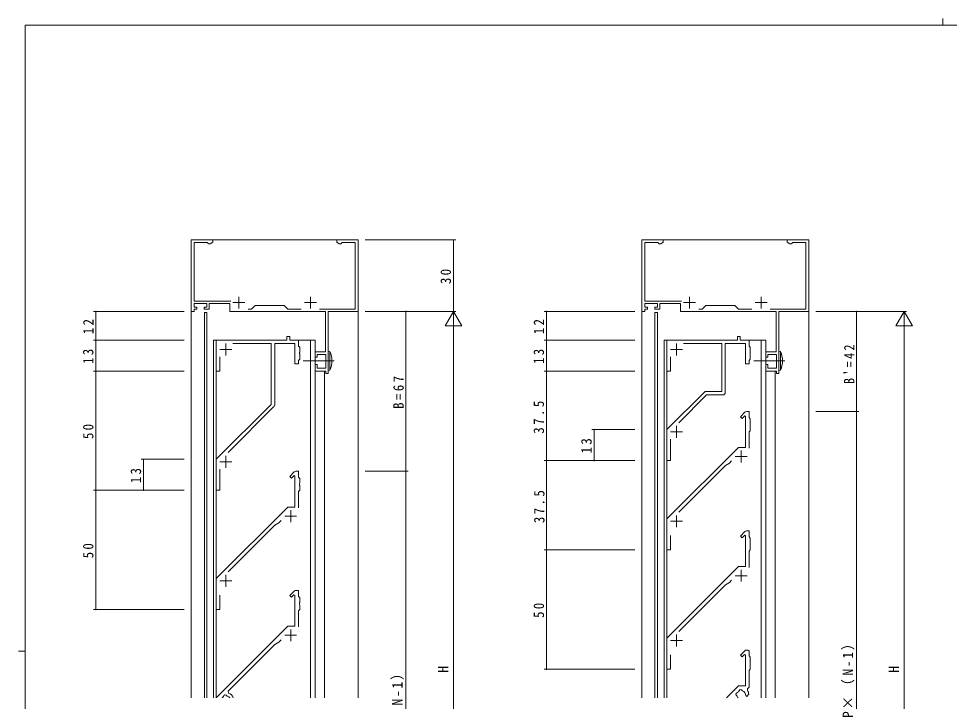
# Model space of a CAD drawing. Units: millimetres on the paper. Extents: x -420 to 373, y -297 to 267.
# Drawn here: x -420.5 to -30, y -19.1 to 267.2 of the extents above; entities that cross this region are included whole.
import ezdxf
from ezdxf.enums import TextEntityAlignment as Align

# ---------------------------------------------------------------- set-up
doc = ezdxf.new("R2010")
doc.units = ezdxf.units.MM
for name, color, linetype, lineweight in [('0-1_YKK_ZWAK', 7, 'Continuous', 9), ('0-3_YKK_11', 7, 'Continuous', 9), ('0-4_YKK_12', 2, 'Continuous', 9), ('0-6_YKK_D', 6, 'Continuous', 9), ('0-7_YKK_13', 4, 'Continuous', 9)]:
    doc.layers.add(name, color=color, linetype=linetype, lineweight=lineweight)
doc.styles.add('ＭＳ ゴシック', font='')
doc.styles.get('ＭＳ ゴシック').set_extended_font_data('MS Gothic')

msp = doc.modelspace()

# ---------------------------------------------------------------- linework, layer by layer
at = {"layer": '0-1_YKK_ZWAK'}
for p, q in [((-32.686, 267.2), (-32.686, 264.4)), ((-417.7, -260.6), (-417.7, 264.4)), ((352.3, 264.4), (-417.7, 264.4)), ((-420.5, 1.9), (-417.7, 1.9))]:
    msp.add_line(p, q, dxfattribs=at)
at = {"layer": '0-3_YKK_11'}
for p, q in [((-348.061, 174.4), (-339.061, 174.4)), ((-348.061, 144.4), (-348.061, 174.4)), ((-346.861, 173.3), (-346.861, 148.7)), ((-341.357, 173.3), (-346.861, 173.3)), ((-341.059, 173.035), (-341.357, 173.3)), ((-340.761, 172.77), (-341.059, 173.035)), ((-340.152, 172.77), (-340.761, 172.77)), ((-339.061, 173.4), (-340.152, 172.77)), ((-339.061, 174.4), (-339.061, 173.4)), ((-287.061, 174.4), (-278.061, 174.4)), ((-287.061, 173.4), (-287.061, 174.4)), ((-285.97, 172.77), (-287.061, 173.4)), ((-285.361, 172.77), (-285.97, 172.77)), ((-285.063, 173.035), (-285.361, 172.77)), ((-284.765, 173.3), (-285.063, 173.035)), ((-279.261, 173.3), (-284.765, 173.3)), ((-279.261, 145.4), (-279.261, 173.3)), ((-278.061, 174.4), (-278.061, 144.4)), ((-159.015, 174.4), (-150.015, 174.4)), ((-159.015, 144.4), (-159.015, 174.4)), ((-157.815, 173.3), (-157.815, 148.7)), ((-152.311, 173.3), (-157.815, 173.3)), ((-152.013, 173.035), (-152.311, 173.3)), ((-151.715, 172.77), (-152.013, 173.035)), ((-151.106, 172.77), (-151.715, 172.77)), ((-150.015, 173.4), (-151.106, 172.77)), ((-150.015, 174.4), (-150.015, 173.4)), ((-98.015, 174.4), (-89.015, 174.4)), ((-98.015, 173.4), (-98.015, 174.4)), ((-96.924, 172.77), (-98.015, 173.4)), ((-96.315, 172.77), (-96.924, 172.77)), ((-96.017, 173.035), (-96.315, 172.77)), ((-95.719, 173.3), (-96.017, 173.035)), ((-90.215, 173.3), (-95.719, 173.3)), ((-90.215, 145.4), (-90.215, 173.3)), ((-89.015, 174.4), (-89.015, 144.4)), ((-346.861, 148.7), (-331.444, 148.7)), ((-328.061, 150.6), (-328.061, 145.6)), ((-298.061, 150.6), (-298.061, 145.6)), ((-157.815, 148.7), (-142.397, 148.7)), ((-139.015, 150.6), (-139.015, 145.6)), ((-109.015, 150.6), (-109.015, 145.6)), ((-346.861, 147.7), (-346.861, 146.2)), ((-341.561, 147.7), (-346.861, 147.7)), ((-346.861, 146.2), (-345.661, 146.2)), ((-346.861, 145.4), (-346.861, 144.4)), ((-345.661, 145.4), (-346.861, 145.4)), ((-345.661, 146.2), (-345.661, 145.4)), ((-342.661, 146.2), (-341.561, 146.2)), ((-342.661, 145.4), (-342.661, 146.2)), ((-340.561, 145.4), (-342.661, 145.4)), ((-341.561, 146.2), (-341.561, 147.7)), ((-340.561, 147.7), (-340.561, 145.4)), ((-331.861, 147.7), (-340.561, 147.7)), ((-331.861, 144.4), (-331.861, 147.7)), ((-330.561, 148.1), (-325.561, 148.1)), ((-324.221, 145.4), (-322.761, 145.4)), ((-322.761, 145.4), (-321.261, 146.9)), ((-321.261, 146.9), (-309.061, 146.9)), ((-309.061, 146.9), (-307.561, 145.4)), ((-307.561, 145.4), (-301.902, 145.4)), ((-300.561, 148.1), (-295.561, 148.1)), ((-294.221, 145.4), (-279.261, 145.4)), ((-157.815, 147.7), (-157.815, 146.2)), ((-152.515, 147.7), (-157.815, 147.7)), ((-157.815, 146.2), (-156.615, 146.2)), ((-157.815, 145.4), (-157.815, 144.4)), ((-156.615, 145.4), (-157.815, 145.4)), ((-156.615, 146.2), (-156.615, 145.4)), ((-153.615, 146.2), (-152.515, 146.2)), ((-153.615, 145.4), (-153.615, 146.2)), ((-151.515, 145.4), (-153.615, 145.4)), ((-152.515, 146.2), (-152.515, 147.7)), ((-151.515, 147.7), (-151.515, 145.4)), ((-142.815, 147.7), (-151.515, 147.7)), ((-142.815, 144.4), (-142.815, 147.7)), ((-141.515, 148.1), (-136.515, 148.1)), ((-135.174, 145.4), (-133.715, 145.4)), ((-133.715, 145.4), (-132.215, 146.9)), ((-132.215, 146.9), (-120.015, 146.9)), ((-120.015, 146.9), (-118.515, 145.4)), ((-118.515, 145.4), (-112.856, 145.4)), ((-111.515, 148.1), (-106.515, 148.1)), ((-105.174, 145.4), (-90.215, 145.4)), ((-346.861, 144.4), (-348.061, 144.4)), ((-291.761, 144.4), (-331.861, 144.4)), ((-291.761, 127.5), (-291.761, 144.4)), ((-290.561, 144.4), (-290.561, 118.4)), ((-278.061, 144.4), (-290.561, 144.4)), ((-157.815, 144.4), (-159.015, 144.4)), ((-102.715, 144.4), (-142.815, 144.4)), ((-102.715, 127.5), (-102.715, 144.4)), ((-101.515, 144.4), (-101.515, 118.4)), ((-89.015, 144.4), (-101.515, 144.4)), ((-307.961, 133.9), (-306.761, 133.9)), ((-307.961, 132.4), (-307.961, 133.9)), ((-306.761, 133.9), (-306.761, 132.4)), ((-118.915, 133.9), (-118.915, 132.4)), ((-117.715, 133.9), (-118.915, 133.9)), ((-117.715, 132.4), (-117.715, 133.9)), ((-337.561, 132.4), (-307.961, 132.4)), ((-337.561, 119.4), (-337.561, 132.4)), ((-333.561, 130.9), (-333.561, 125.9)), ((-314.561, 130.9), (-330.568, 130.9)), ((-314.561, 105.4), (-314.561, 130.9)), ((-313.061, 130.9), (-313.061, 105.193)), ((-304.561, 130.9), (-313.061, 130.9)), ((-306.761, 132.4), (-303.061, 132.4)), ((-304.561, 122.4), (-304.561, 130.9)), ((-303.061, 132.4), (-303.061, 129.9)), ((-303.061, 129.9), (-302.561, 129.4)), ((-302.561, 129.4), (-302.561, 127.358)), ((-148.515, 132.4), (-148.515, 119.4)), ((-118.915, 132.4), (-148.515, 132.4)), ((-144.515, 130.9), (-144.515, 125.9)), ((-141.522, 130.9), (-125.515, 130.9)), ((-125.515, 130.9), (-125.515, 110.9)), ((-124.015, 130.9), (-115.515, 130.9)), ((-124.015, 110.4), (-124.015, 130.9)), ((-114.015, 132.4), (-117.715, 132.4)), ((-115.515, 130.9), (-115.515, 122.4)), ((-114.015, 129.9), (-114.015, 132.4)), ((-113.515, 129.4), (-114.015, 129.9)), ((-113.515, 127.358), (-113.515, 129.4)), ((-336.061, 128.4), (-331.061, 128.4)), ((-336.061, 125.407), (-336.061, 119.4)), ((-302.561, 127.358), (-302.681, 127.175)), ((-302.681, 127.175), (-302.681, 126.625)), ((-302.681, 126.625), (-302.561, 126.442)), ((-302.561, 126.442), (-302.561, 124.4)), ((-296.061, 127.5), (-291.761, 127.5)), ((-296.061, 125.2), (-296.061, 127.5)), ((-295.261, 125.2), (-296.061, 125.2)), ((-295.261, 126.3), (-295.261, 125.2)), ((-291.561, 126.3), (-295.261, 126.3)), ((-291.561, 120.6), (-291.561, 126.3)), ((-147.015, 128.4), (-142.015, 128.4)), ((-147.015, 119.4), (-147.015, 125.407)), ((-113.635, 127.175), (-113.515, 127.358)), ((-113.635, 126.625), (-113.635, 127.175)), ((-113.515, 126.442), (-113.635, 126.625)), ((-113.515, 124.4), (-113.515, 126.442)), ((-107.015, 127.5), (-102.715, 127.5)), ((-107.015, 125.2), (-107.015, 127.5)), ((-106.215, 125.2), (-107.015, 125.2)), ((-106.215, 126.3), (-106.215, 125.2)), ((-102.515, 126.3), (-106.215, 126.3)), ((-102.515, 120.6), (-102.515, 126.3)), ((-303.061, 122.4), (-304.561, 122.4)), ((-302.561, 124.4), (-303.061, 123.9)), ((-303.061, 123.9), (-303.061, 122.4)), ((-296.061, 122.2), (-295.261, 122.2)), ((-296.061, 119.4), (-296.061, 122.2)), ((-295.261, 122.2), (-295.261, 120.6)), ((-115.515, 122.4), (-114.015, 122.4)), ((-114.015, 123.9), (-113.515, 124.4)), ((-114.015, 122.4), (-114.015, 123.9)), ((-107.015, 122.2), (-106.215, 122.2)), ((-107.015, 119.4), (-107.015, 122.2)), ((-106.215, 122.2), (-106.215, 120.6)), ((-336.061, 119.4), (-337.561, 119.4)), ((-291.561, 119.4), (-296.061, 119.4)), ((-295.261, 120.6), (-291.561, 120.6)), ((-291.561, 118.4), (-291.561, 119.4)), ((-290.561, 118.4), (-291.561, 118.4)), ((-148.515, 119.4), (-147.015, 119.4)), ((-102.515, 119.4), (-107.015, 119.4)), ((-106.215, 120.6), (-102.515, 120.6)), ((-102.515, 118.4), (-102.515, 119.4)), ((-101.515, 118.4), (-102.515, 118.4)), ((-132.515, 110.9), (-148.515, 94.9)), ((-143.574, 97.72), (-131.894, 109.4)), ((-125.515, 110.9), (-132.515, 110.9)), ((-131.894, 109.4), (-125.015, 109.4)), ((-337.561, 82.4), (-314.561, 105.4)), ((-313.354, 104.486), (-332.62, 85.22)), ((-117.669, 100.246), (-115.808, 102.107)), ((-115.101, 102.4), (-114.015, 102.4)), ((-114.015, 102.4), (-114.015, 99.9)), ((-116.962, 99.539), (-117.669, 100.246)), ((-115.885, 100.615), (-116.962, 99.539)), ((-115.515, 100.462), (-115.885, 100.615)), ((-115.515, 87.4), (-115.515, 100.462)), ((-114.015, 99.9), (-113.515, 99.4)), ((-113.515, 99.4), (-113.515, 97.358)), ((-148.515, 94.9), (-148.515, 81.9)), ((-147.015, 93.9), (-142.015, 93.9)), ((-144.515, 96.4), (-144.515, 91.4)), ((-113.515, 94.4), (-114.015, 93.9)), ((-114.015, 93.9), (-114.015, 87.107)), ((-113.515, 97.358), (-113.635, 97.175)), ((-113.635, 97.175), (-113.635, 96.625)), ((-113.635, 96.625), (-113.515, 96.442)), ((-113.515, 96.442), (-113.515, 94.4)), ((-147.015, 81.9), (-147.015, 90.787)), ((-148.515, 57.4), (-118.515, 87.4)), ((-118.515, 87.4), (-115.515, 87.4)), ((-117.315, 86.1), (-117.315, 81.1)), ((-337.561, 69.4), (-337.561, 82.4)), ((-333.561, 83.9), (-333.561, 78.9)), ((-119.815, 83.6), (-114.815, 83.6)), ((-336.061, 81.4), (-331.061, 81.4)), ((-336.061, 78.287), (-336.061, 69.4)), ((-148.515, 81.9), (-147.015, 81.9)), ((-123.988, 79.806), (-143.574, 60.22)), ((-122.315, 80.772), (-123.988, 79.806)), ((-121.346, 81.74), (-122.315, 80.772)), ((-306.715, 75.246), (-304.854, 77.107)), ((-306.008, 74.539), (-306.715, 75.246)), ((-304.932, 75.615), (-306.008, 74.539)), ((-304.561, 75.462), (-304.932, 75.615)), ((-304.561, 62.4), (-304.561, 75.462)), ((-304.147, 77.4), (-303.061, 77.4)), ((-303.061, 77.4), (-303.061, 74.9)), ((-303.061, 74.9), (-302.561, 74.4)), ((-302.561, 74.4), (-302.561, 72.358)), ((-302.561, 72.358), (-302.681, 72.175)), ((-302.681, 72.175), (-302.681, 71.625)), ((-302.681, 71.625), (-302.561, 71.442)), ((-302.561, 71.442), (-302.561, 69.4)), ((-336.061, 69.4), (-337.561, 69.4)), ((-302.561, 69.4), (-303.061, 68.9)), ((-303.061, 68.9), (-303.061, 62.107)), ((-337.561, 32.4), (-307.561, 62.4)), ((-308.861, 58.6), (-303.861, 58.6)), ((-307.561, 62.4), (-304.561, 62.4)), ((-306.361, 61.1), (-306.361, 56.1)), ((-144.515, 58.9), (-144.515, 53.9)), ((-313.034, 54.806), (-332.62, 35.22)), ((-311.361, 55.772), (-313.034, 54.806)), ((-310.393, 56.74), (-311.361, 55.772)), ((-148.515, 44.4), (-148.515, 57.4)), ((-147.015, 56.4), (-142.015, 56.4)), ((-117.669, 50.246), (-115.808, 52.107)), ((-115.101, 52.4), (-114.015, 52.4)), ((-114.015, 52.4), (-114.015, 49.9)), ((-147.015, 50.454), (-147.015, 44.4)), ((-116.962, 49.539), (-117.669, 50.246)), ((-115.885, 50.615), (-116.962, 49.539)), ((-115.515, 50.462), (-115.885, 50.615)), ((-115.515, 37.4), (-115.515, 50.462)), ((-114.015, 49.9), (-113.515, 49.4)), ((-113.515, 47.358), (-113.635, 47.175)), ((-113.635, 47.175), (-113.635, 46.625)), ((-113.515, 49.4), (-113.515, 47.358)), ((-147.015, 44.4), (-148.515, 44.4)), ((-113.515, 44.4), (-114.015, 43.9)), ((-114.015, 43.9), (-114.015, 37.107)), ((-113.635, 46.625), (-113.515, 46.442)), ((-113.515, 46.442), (-113.515, 44.4)), ((-148.515, 7.4), (-118.515, 37.4)), ((-118.515, 37.4), (-115.515, 37.4)), ((-117.315, 36.1), (-117.315, 31.1)), ((-337.561, 19.4), (-337.561, 32.4)), ((-336.061, 31.4), (-331.061, 31.4)), ((-333.561, 33.9), (-333.561, 28.9)), ((-121.346, 31.74), (-122.315, 30.772)), ((-119.815, 33.6), (-114.815, 33.6)), ((-303.061, 27.4), (-304.147, 27.4)), ((-303.061, 24.9), (-303.061, 27.4)), ((-123.988, 29.806), (-143.574, 10.22)), ((-122.315, 30.772), (-123.988, 29.806)), ((-336.061, 25.454), (-336.061, 19.4)), ((-304.854, 27.107), (-306.715, 25.246)), ((-306.715, 25.246), (-306.008, 24.539)), ((-306.008, 24.539), (-304.999, 25.548)), ((-304.999, 25.548), (-304.561, 25.367)), ((-304.561, 25.367), (-304.561, 12.4)), ((-302.561, 24.4), (-303.061, 24.9)), ((-302.561, 22.358), (-302.561, 24.4)), ((-302.681, 22.175), (-302.561, 22.358)), ((-302.681, 21.625), (-302.681, 22.175)), ((-302.561, 21.442), (-302.681, 21.625)), ((-302.561, 19.4), (-302.561, 21.442)), ((-336.061, 19.4), (-337.561, 19.4)), ((-303.061, 18.9), (-302.561, 19.4)), ((-303.061, 12.107), (-303.061, 18.9)), ((-307.561, 12.4), (-337.473, -17.512)), ((-304.561, 12.4), (-307.561, 12.4)), ((-308.861, 8.6), (-303.861, 8.6)), ((-306.361, 11.1), (-306.361, 6.1)), ((-144.515, 8.9), (-144.515, 3.9)), ((-332.62, -14.78), (-313.034, 4.806)), ((-313.034, 4.806), (-311.361, 5.772)), ((-311.361, 5.772), (-310.393, 6.74)), ((-148.515, -5.6), (-148.515, 7.4)), ((-147.015, 6.4), (-142.015, 6.4)), ((-147.015, 0.454), (-147.015, -5.6)), ((-117.669, 0.246), (-115.808, 2.107)), ((-116.962, -0.461), (-117.669, 0.246)), ((-115.953, 0.548), (-116.962, -0.461)), ((-115.515, 0.367), (-115.953, 0.548)), ((-115.515, -12.6), (-115.515, 0.367)), ((-115.101, 2.4), (-114.515, 2.4)), ((-114.515, 2.4), (-114.015, 1.9)), ((-114.015, 1.9), (-114.015, 0.024)), ((-114.015, 0.024), (-113.927, -0.188)), ((-113.927, -0.188), (-113.515, -0.6)), ((-113.515, -2.642), (-113.635, -2.825)), ((-113.635, -2.825), (-113.635, -3.375)), ((-113.635, -3.375), (-113.515, -3.558)), ((-113.515, -0.6), (-113.515, -2.642)), ((-113.515, -3.558), (-113.515, -5.6)), ((-147.015, -5.6), (-148.515, -5.6)), ((-113.515, -5.6), (-114.015, -6.1)), ((-114.015, -6.1), (-114.015, -13.1)), ((-332.442, -15.602), (-332.62, -14.78)), ((-123.515, -17.6), (-118.515, -12.6)), ((-118.753, -15.317), (-118.888, -15.396)), ((-118.515, -12.6), (-115.515, -12.6)), ((-118.319, -14.827), (-118.398, -14.962)), ((-116.79, -14.678), (-116.909, -14.579)), ((-116.07, -15.04), (-116.189, -14.996)), ((-115.611, -15.695), (-116.07, -15.04)), ((-114.723, -13.808), (-114.767, -14.464)), ((-114.015, -13.1), (-114.723, -13.808)), ((-337.473, -17.512), (-337.534, -17.6)), ((-335.134, -17.596), (-334.999, -17.518)), ((-334.644, -17.162), (-334.566, -17.027)), ((-333.155, -16.779), (-333.036, -16.878)), ((-332.435, -17.196), (-332.316, -17.24)), ((-332.316, -17.24), (-331.852, -17.6)), ((-119.136, -16.806), (-119.037, -16.925)), ((-118.719, -17.526), (-118.682, -17.6)), ((-115.61, -15.822), (-115.611, -15.695)), ((-115.398, -16.691), (-115.515, -16.406)), ((-115.017, -17.072), (-115.398, -16.691)), ((-114.222, -16.277), (-115.017, -17.072)), ((-114.136, -16.03), (-114.222, -16.277))]:
    msp.add_line(p, q, dxfattribs=at)
for centre, radius, start, end in [((-125.015, 110.4), 1, 270, 359.99998), ((-314.061, 105.193), 1, 315.00002, 0.00002), ((-115.101, 101.4), 1, 89.99997, 134.99997), ((-304.147, 76.4), 1, 89.99997, 134.99997), ((-115.101, 51.4), 1, 89.99997, 134.99997), ((-304.147, 26.4), 1, 90, 135), ((-115.101, 1.4), 1, 90, 135), ((-333.561, -18.6), 3.2, 18.20995, 69.51988), ((-118.792, -16.14), 0.75, 97.29961, 242.70038), ((-117.315, -16.4), 1.8, 126.96925, 143.03073), ((-117.576, -14.923), 0.75, 27.29961, 172.70038), ((-117.315, -16.4), 1.8, 51.26019, 73.03073), ((-117.315, -16.4), 3.2, 6.63348, 37.23355), ((-335.038, -18.34), 0.75, 97.29961, 99.58592), ((-333.561, -18.6), 1.8, 126.96925, 143.03073), ((-333.822, -17.123), 0.75, 27.29961, 172.70038), ((-333.561, -18.6), 1.8, 51.26019, 73.03073), ((-117.315, -16.4), 1.8, 196.96925, 218.73979), ((-117.315, -16.4), 1.8, 359.79283, 18.73979)]:
    msp.add_arc(centre, radius, start, end, dxfattribs=at)
at = {"layer": '0-4_YKK_12'}
for p, q in [((-348.061, 174.4), (-348.061, -17.6)), ((-348.061, 174.4), (-278.061, 174.4)), ((-278.061, 174.4), (-278.061, -17.6)), ((-159.015, 174.4), (-159.015, -17.6)), ((-159.015, 174.4), (-89.015, 174.4)), ((-89.015, 174.4), (-89.015, -17.6)), ((-342.561, 143.9), (-342.561, -17.6)), ((-342.561, 143.9), (-341.561, 143.9)), ((-341.561, 143.9), (-341.561, -17.6)), ((-153.515, 143.9), (-152.515, 143.9)), ((-153.515, 143.9), (-153.515, -17.6)), ((-152.515, 143.9), (-152.515, -17.6)), ((-338.761, 132.4), (-338.761, -17.6)), ((-338.761, 132.4), (-308.761, 132.4)), ((-337.561, 132.4), (-337.561, -17.6)), ((-306.461, 132.4), (-296.061, 132.4)), ((-298.061, 132.4), (-298.061, -17.6)), ((-296.061, 132.4), (-296.061, -17.6)), ((-149.715, 132.4), (-149.715, -17.6)), ((-149.715, 132.4), (-119.715, 132.4)), ((-148.515, 132.4), (-148.515, -17.6)), ((-117.415, 132.4), (-107.015, 132.4)), ((-109.015, 132.4), (-109.015, -17.6)), ((-107.015, 132.4), (-107.015, -17.6)), ((-296.061, 119.4), (-296.061, -17.6)), ((-292.161, 119.4), (-296.061, 119.4)), ((-292.161, 119.4), (-292.161, -17.6)), ((-103.115, 119.4), (-107.015, 119.4)), ((-103.115, 119.4), (-103.115, -17.6))]:
    msp.add_line(p, q, dxfattribs=at)
msp.add_lwpolyline([(-103.115, 119.4), (-107.015, 119.4), (-107.015, -17.6)], dxfattribs=at)
at = {"layer": '0-6_YKK_D'}
for p, q in [((-275.061, 174.4), (-237.061, 174.4)), ((-238.061, 144.4), (-238.061, 174.4)), ((-351.061, 144.4), (-389.061, 144.4)), ((-388.061, 132.4), (-388.061, 144.4)), ((-275.061, 144.4), (-257.061, 144.4)), ((-275.061, 144.4), (-237.061, 144.4)), ((-275.061, 144.4), (-237.061, 144.4)), ((-258.061, 77.4), (-258.061, 144.4)), ((-238.061, 144.4), (-241.561, 138.338)), ((-238.061, 144.4), (-238.061, 132.276)), ((-238.061, 144.4), (-234.561, 138.338)), ((-162.015, 144.4), (-200.015, 144.4)), ((-199.015, 132.4), (-199.015, 144.4)), ((-86.015, 144.4), (-48.015, 144.4)), ((-86.015, 144.4), (-68.015, 144.4)), ((-69.015, 102.4), (-69.015, 144.4)), ((-49.015, 144.4), (-52.515, 138.338)), ((-49.015, 144.4), (-49.015, 132.276)), ((-49.015, 144.4), (-45.515, 138.338)), ((-241.561, 138.338), (-234.561, 138.338)), ((-238.061, -148.6), (-238.061, 137.4)), ((-52.515, 138.338), (-45.515, 138.338)), ((-49.015, -148.6), (-49.015, 137.4)), ((-351.061, 132.4), (-389.061, 132.4)), ((-351.061, 132.4), (-389.061, 132.4)), ((-388.061, 132.4), (-388.061, 119.4)), ((-162.015, 132.4), (-200.015, 132.4)), ((-162.015, 132.4), (-200.015, 132.4)), ((-199.015, 132.4), (-199.015, 119.4)), ((-351.061, 119.4), (-389.061, 119.4)), ((-351.061, 119.4), (-389.061, 119.4)), ((-388.061, 69.4), (-388.061, 119.4)), ((-162.015, 119.4), (-200.015, 119.4)), ((-162.015, 119.4), (-200.015, 119.4)), ((-199.015, 81.9), (-199.015, 119.4)), ((-86.015, 102.4), (-68.015, 102.4)), ((-86.015, 102.4), (-68.015, 102.4)), ((-69.015, -122.6), (-69.015, 102.4)), ((-162.015, 94.9), (-180.015, 94.9)), ((-179.015, 81.9), (-179.015, 94.9)), ((-351.061, 82.4), (-369.061, 82.4)), ((-368.061, 69.4), (-368.061, 82.4)), ((-162.015, 81.9), (-200.015, 81.9)), ((-162.015, 81.9), (-200.015, 81.9)), ((-199.015, 44.4), (-199.015, 81.9)), ((-162.015, 81.9), (-180.015, 81.9)), ((-275.061, 77.4), (-257.061, 77.4)), ((-275.061, 77.4), (-257.061, 77.4)), ((-258.061, -122.6), (-258.061, 77.4)), ((-351.061, 69.4), (-389.061, 69.4)), ((-351.061, 69.4), (-389.061, 69.4)), ((-388.061, 19.4), (-388.061, 69.4)), ((-351.061, 69.4), (-369.061, 69.4)), ((-162.015, 44.4), (-200.015, 44.4)), ((-162.015, 44.4), (-200.015, 44.4)), ((-199.015, -5.6), (-199.015, 44.4)), ((-351.061, 19.4), (-389.061, 19.4)), ((-162.015, -5.6), (-200.015, -5.6))]:
    msp.add_line(p, q, dxfattribs=at)
for centre, start, end in [((-238.061, 174.4), 90, 270), ((-238.061, 174.4), 270, 90), ((-388.061, 144.4), 90, 270), ((-388.061, 144.4), 270, 90), ((-258.061, 144.4), 90, 270), ((-258.061, 144.4), 270, 90), ((-199.015, 144.4), 90, 270), ((-199.015, 144.4), 270, 90), ((-69.015, 144.4), 90, 270), ((-69.015, 144.4), 270, 90), ((-388.061, 132.4), 90, 270), ((-388.061, 132.4), 90, 270), ((-388.061, 132.4), 270, 90), ((-388.061, 132.4), 270, 90), ((-199.015, 132.4), 90, 270), ((-199.015, 132.4), 90, 270), ((-199.015, 132.4), 270, 90), ((-199.015, 132.4), 270, 90), ((-388.061, 119.4), 90, 270), ((-388.061, 119.4), 90, 270), ((-388.061, 119.4), 270, 90), ((-388.061, 119.4), 270, 90), ((-199.015, 119.4), 90, 270), ((-199.015, 119.4), 90, 270), ((-199.015, 119.4), 270, 90), ((-199.015, 119.4), 270, 90), ((-69.015, 102.4), 90, 270), ((-69.015, 102.4), 90, 270), ((-69.015, 102.4), 270, 90), ((-69.015, 102.4), 270, 90), ((-179.015, 94.9), 90, 270), ((-179.015, 94.9), 270, 90), ((-368.061, 82.4), 90, 270), ((-368.061, 82.4), 270, 90), ((-199.015, 81.9), 90, 270), ((-199.015, 81.9), 90, 270), ((-199.015, 81.9), 270, 90), ((-199.015, 81.9), 270, 90), ((-179.015, 81.9), 90, 270), ((-179.015, 81.9), 270, 90), ((-258.061, 77.4), 90, 270), ((-258.061, 77.4), 90, 270), ((-258.061, 77.4), 270, 90), ((-258.061, 77.4), 270, 90), ((-388.061, 69.4), 90, 270), ((-388.061, 69.4), 90, 270), ((-388.061, 69.4), 270, 90), ((-388.061, 69.4), 270, 90), ((-368.061, 69.4), 90, 270), ((-368.061, 69.4), 270, 90), ((-199.015, 44.4), 90, 270), ((-199.015, 44.4), 90, 270), ((-199.015, 44.4), 270, 90), ((-199.015, 44.4), 270, 90), ((-388.061, 19.4), 90, 270), ((-388.061, 19.4), 270, 90), ((-199.015, -5.6), 90, 270), ((-199.015, -5.6), 270, 90)]:
    msp.add_arc(centre, 0.106, start, end, dxfattribs=at)
at = {"layer": '0-7_YKK_13'}
for p, q in [((-290.561, 127.698), (-289.918, 127.642)), ((-290.561, 119.698), (-290.561, 127.698)), ((-289.918, 127.642), (-289.918, 119.754)), ((-101.515, 127.698), (-100.872, 127.642)), ((-101.515, 119.698), (-101.515, 127.698)), ((-100.872, 127.642), (-100.872, 119.754)), ((-288.136, 123.698), (-301.075, 123.698)), ((-99.09, 123.698), (-112.028, 123.698)), ((-290.561, 119.698), (-289.918, 119.754)), ((-101.515, 119.698), (-100.872, 119.754))]:
    msp.add_line(p, q, dxfattribs=at)
for centre in [(-298.561, 123.698), (-109.515, 123.698)]:
    msp.add_arc(centre, 9.5, 335.47226, 24.52773, dxfattribs=at)

# ---------------------------------------------------------------- texts
at = {"layer": '0-6_YKK_D', "color": 3, "style": 'ＭＳ ゴシック'}
for p in [(-238.861, -7.2), (-49.815, -7.2)]:
    msp.add_text('H', height=4.399, rotation=90, dxfattribs=at).set_placement(p, align=Align.BOTTOM_LEFT)
at = {"layer": '0-6_YKK_D', "color": 3, "char_height": 4.399, "attachment_point": 7, "rotation": 90, "style": 'ＭＳ ゴシック'}
for s, insert in [('\\T1.36;\\W0.9;30', (-239.061, 155.88)), ('\\T1.36;\\W0.9;12', (-389.061, 134.88)), ('\\T1.36;\\W0.9;12', (-200.015, 134.88)), ("\\T1.38;\\W0.85;B'=42", (-69.815, 113.96)), ('\\T1.36;\\W0.9;13', (-389.061, 122.38)), ('\\T1.36;\\W0.9;13', (-200.015, 122.38)), ('\\T1.38;\\W0.9;B=67', (-258.861, 103.54)), ('\\T1.38;\\W0.9;37.5', (-200.015, 93.13)), ('\\T1.36;\\W0.9;50', (-389.061, 90.88)), ('\\T1.36;\\W0.9;13', (-180.015, 84.88)), ('\\T1.36;\\W0.9;13', (-369.061, 72.38)), ('\\T1.38;\\W0.9;37.5', (-199.815, 55.63)), ('\\T1.36;\\W0.9;50', (-389.061, 40.88)), ('\\T1.36;\\W0.9;50', (-200.015, 15.88)), ('\\T1.25;\\W0.95;P×（N-1）', (-69.815, -26.1)), ('\\T1.25;\\W0.95;P×（N-1）', (-258.861, -38.6))]:
    msp.add_mtext(s, dxfattribs=dict(at, insert=insert))

doc.saveas('drawing.dxf')
